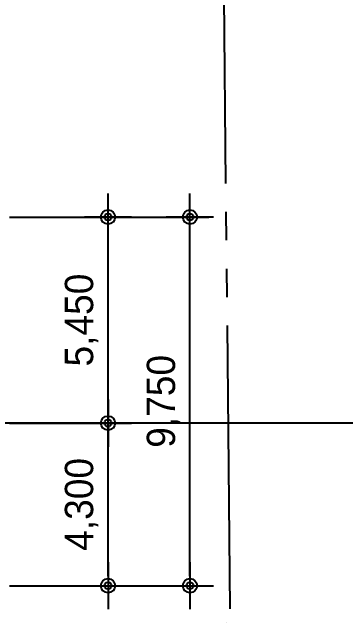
# Model space of a CAD drawing. Header units: metres. Extents: x 630750 to 860239, y 578133 to 726633.
# Drawn here: x 774275 to 783110, y 686710 to 702681 of the extents above; entities that cross this region are included whole.
import ezdxf

# ---------------------------------------------------------------- set-up
doc = ezdxf.new("R2010")
doc.units = ezdxf.units.M
doc.header["$LTSCALE"] = 300
doc.linetypes.add('SITE$0$ACAD$0$DASHED', pattern=[19.05, 12.7, -6.35])
doc.linetypes.add('SITE$0$PROPERTY', pattern=[37.5, 25, -2.5, 2.5, -2.5, 2.5, -2.5])
doc.layers.get('Defpoints').update_dxf_attribs({"color": 8})
for name, color, linetype in [('A-CEN-1', 1, 'Continuous'), ('A-DIM', 7, 'Continuous'), ('DIM', 7, 'Continuous'), ('SITE$0$C-PROP', 72, 'SITE$0$ACAD$0$DASHED')]:
    doc.layers.add(name, color=color, linetype=linetype)
doc.styles.add('TEXT(돋음)', font='')
doc.styles.get('TEXT(돋음)').set_extended_font_data('Dotum')
doc.dimstyles.new('DIM250', dxfattribs={"dimscale": 250, "dimtxt": 3, "dimasz": 1, "dimexe": 2, "dimexo": 3, "dimgap": 1, "dimtad": 1, "dimdec": 0, "dimzin": 0, "dimdsep": 46, "dimlunit": 6, "dimtxsty": 'TEXT(돋음)', "dimblk": 'Z_DOT', "dimcen": 2.5, "dimdle": 2, "dimclrd": 256, "dimclre": 256, "dimclrt": 3, "dimadec": 0, "dimazin": 0, "dimtfac": 1, "dimtdec": 0, "dimtix": 1, "dimtmove": 2, "dimatfit": 3, "dimldrblk": 'Z_DOT', "dimfxl": 1, "dimtolj": 1, "dimtzin": 0, "dimarcsym": 0})

# ---------------------------------------------------------------- blocks, each defined once
blk = doc.blocks.new('Z_DOT')
at = {"layer": 'DIM', "color": 7}
for p, q in [((0, -2.5), (0, 2.5)), ((-2.5, 0), (2.5, 0))]:
    blk.add_line(p, q, dxfattribs=at)
for radius in [0.75, 0.375]:
    blk.add_circle((0, 0), radius, dxfattribs=at)
blk = doc.blocks.new('*D296')
at = {"layer": 'A-DIM', "lineweight": -2, "transparency": 16777216}
for p, q in [((774205, 691810), (777314, 691810)), ((776814, 687760), (776814, 691560)), ((774205, 687510), (777314, 687510))]:
    blk.add_line(p, q, dxfattribs=at)
at = {"layer": 'Defpoints', "color": 0, "transparency": 16777216}
for p in [(773455, 691810), (776814, 691810), (773455, 687510)]:
    blk.add_point(p, dxfattribs=at)
at = {"layer": 'A-DIM', "lineweight": -2, "transparency": 16777216, "xscale": 250, "yscale": 250, "zscale": 250}
for p, rotation in [((776814, 691810), 90), ((776814, 687510), 270)]:
    blk.add_blockref('Z_DOT', p, dxfattribs=dict(at, rotation=rotation))
at = {"layer": 'A-DIM', "color": 3, "transparency": 16777216, "insert": (776116, 689660), "char_height": 750, "attachment_point": 5, "rotation": 90, "style": 'TEXT(돋음)'}
blk.add_mtext('\\A1;4,300', dxfattribs=at)
blk = doc.blocks.new('*D297')
at = {"layer": 'A-DIM', "lineweight": -2, "transparency": 16777216}
for p, q in [((774205, 697260), (777314, 697260)), ((776814, 692060), (776814, 697010)), ((774205, 691810), (777314, 691810))]:
    blk.add_line(p, q, dxfattribs=at)
at = {"layer": 'Defpoints', "color": 0, "transparency": 16777216}
for p in [(773455, 697260), (776814, 697260), (773455, 691810)]:
    blk.add_point(p, dxfattribs=at)
at = {"layer": 'A-DIM', "lineweight": -2, "transparency": 16777216, "xscale": 250, "yscale": 250, "zscale": 250}
for p, rotation in [((776814, 697260), 90), ((776814, 691810), 270)]:
    blk.add_blockref('Z_DOT', p, dxfattribs=dict(at, rotation=rotation))
at = {"layer": 'A-DIM', "color": 3, "transparency": 16777216, "insert": (776116, 694535), "char_height": 750, "attachment_point": 5, "rotation": 90, "style": 'TEXT(돋음)'}
blk.add_mtext('\\A1;5,450', dxfattribs=at)
blk = doc.blocks.new('*D298')
at = {"layer": 'A-DIM', "lineweight": -2, "transparency": 16777216}
for p, q in [((774205, 697260), (779482, 697260)), ((778982, 687760), (778982, 697010)), ((774205, 687510), (779482, 687510))]:
    blk.add_line(p, q, dxfattribs=at)
at = {"layer": 'Defpoints', "color": 0, "transparency": 16777216}
for p in [(773455, 697260), (778982, 697260), (773455, 687510)]:
    blk.add_point(p, dxfattribs=at)
at = {"layer": 'A-DIM', "lineweight": -2, "transparency": 16777216, "xscale": 250, "yscale": 250, "zscale": 250}
for p, rotation in [((778982, 697260), 90), ((778982, 687510), 270)]:
    blk.add_blockref('Z_DOT', p, dxfattribs=dict(at, rotation=rotation))
at = {"layer": 'A-DIM', "color": 3, "transparency": 16777216, "insert": (778284, 692385), "char_height": 750, "attachment_point": 5, "rotation": 90, "style": 'TEXT(돋음)'}
blk.add_mtext('\\A1;9,750', dxfattribs=at)
blk = doc.blocks.new('*D234')
at = {"layer": 'A-DIM', "lineweight": -2, "transparency": 16777216}
for p, q in [((774205, 691810), (777314, 691810)), ((776814, 687760), (776814, 691560)), ((774205, 687510), (777314, 687510))]:
    blk.add_line(p, q, dxfattribs=at)
at = {"layer": 'Defpoints', "color": 0, "transparency": 16777216}
for p in [(773455, 691810), (776814, 691810), (773455, 687510)]:
    blk.add_point(p, dxfattribs=at)
at = {"layer": 'A-DIM', "lineweight": -2, "transparency": 16777216, "xscale": 250, "yscale": 250, "zscale": 250}
for p, rotation in [((776814, 691810), 90), ((776814, 687510), 270)]:
    blk.add_blockref('Z_DOT', p, dxfattribs=dict(at, rotation=rotation))
at = {"layer": 'A-DIM', "color": 3, "transparency": 16777216, "insert": (776116, 689660), "char_height": 750, "attachment_point": 5, "rotation": 90, "style": 'TEXT(돋음)'}
blk.add_mtext('\\A1;4,300', dxfattribs=at)
blk = doc.blocks.new('*D235')
at = {"layer": 'A-DIM', "lineweight": -2, "transparency": 16777216}
for p, q in [((774205, 697260), (777314, 697260)), ((776814, 692060), (776814, 697010)), ((774205, 691810), (777314, 691810))]:
    blk.add_line(p, q, dxfattribs=at)
at = {"layer": 'Defpoints', "color": 0, "transparency": 16777216}
for p in [(773455, 697260), (776814, 697260), (773455, 691810)]:
    blk.add_point(p, dxfattribs=at)
at = {"layer": 'A-DIM', "lineweight": -2, "transparency": 16777216, "xscale": 250, "yscale": 250, "zscale": 250}
for p, rotation in [((776814, 697260), 90), ((776814, 691810), 270)]:
    blk.add_blockref('Z_DOT', p, dxfattribs=dict(at, rotation=rotation))
at = {"layer": 'A-DIM', "color": 3, "transparency": 16777216, "insert": (776116, 694535), "char_height": 750, "attachment_point": 5, "rotation": 90, "style": 'TEXT(돋음)'}
blk.add_mtext('\\A1;5,450', dxfattribs=at)
blk = doc.blocks.new('*D236')
at = {"layer": 'A-DIM', "lineweight": -2, "transparency": 16777216}
for p, q in [((774205, 697260), (779482, 697260)), ((778982, 687760), (778982, 697010)), ((774205, 687510), (779482, 687510))]:
    blk.add_line(p, q, dxfattribs=at)
at = {"layer": 'Defpoints', "color": 0, "transparency": 16777216}
for p in [(773455, 697260), (778982, 697260), (773455, 687510)]:
    blk.add_point(p, dxfattribs=at)
at = {"layer": 'A-DIM', "lineweight": -2, "transparency": 16777216, "xscale": 250, "yscale": 250, "zscale": 250}
for p, rotation in [((778982, 697260), 90), ((778982, 687510), 270)]:
    blk.add_blockref('Z_DOT', p, dxfattribs=dict(at, rotation=rotation))
at = {"layer": 'A-DIM', "color": 3, "transparency": 16777216, "insert": (778284, 692385), "char_height": 750, "attachment_point": 5, "rotation": 90, "style": 'TEXT(돋음)'}
blk.add_mtext('\\A1;9,750', dxfattribs=at)

msp = doc.modelspace()

# ---------------------------------------------------------------- linework, layer by layer
at = {"layer": 'A-CEN-1', "linetype": 'Continuous'}
msp.add_line((796986.4, 691810.2), (657202.6, 691810.2), dxfattribs=at)
at = {"layer": 'SITE$0$C-PROP', "color": 9, "linetype": 'SITE$0$PROPERTY'}
msp.add_lwpolyline([(775982.9, 646488.5), (775900.4, 666689.3), (780047, 686894.4), (779801, 711927.9)], dxfattribs=at)

# ---------------------------------------------------------------- dimensions: what is measured, and where the dimension line sits
at = {"layer": 'A-DIM'}
for base, p1, p2, picture, middle in [((776814.2, 697260.2), (773454.6, 691810.2), (773454.6, 697260.2), '*D297', (776116.4, 694535.2)), ((778982.1, 697260.2), (773454.6, 687510.2), (773454.6, 697260.2), '*D298', (778284.4, 692385.2)), ((776814.2, 697260.2), (773454.6, 691810.2), (773454.6, 697260.2), '*D235', (776116.4, 694535.2)), ((778982.1, 697260.2), (773454.6, 687510.2), (773454.6, 697260.2), '*D236', (778284.4, 692385.2)), ((776814.2, 691810.2), (773454.6, 687510.2), (773454.6, 691810.2), '*D296', (776116.4, 689660.2)), ((776814.2, 691810.2), (773454.6, 687510.2), (773454.6, 691810.2), '*D234', (776116.4, 689660.2))]:
    dim = msp.add_linear_dim(base=base, p1=p1, p2=p2, angle=90, dimstyle='DIM250', dxfattribs=at)
    dim.commit()
    dim.dimension.update_dxf_attribs({"geometry": picture, "text_midpoint": middle})

doc.saveas('drawing.dxf')
